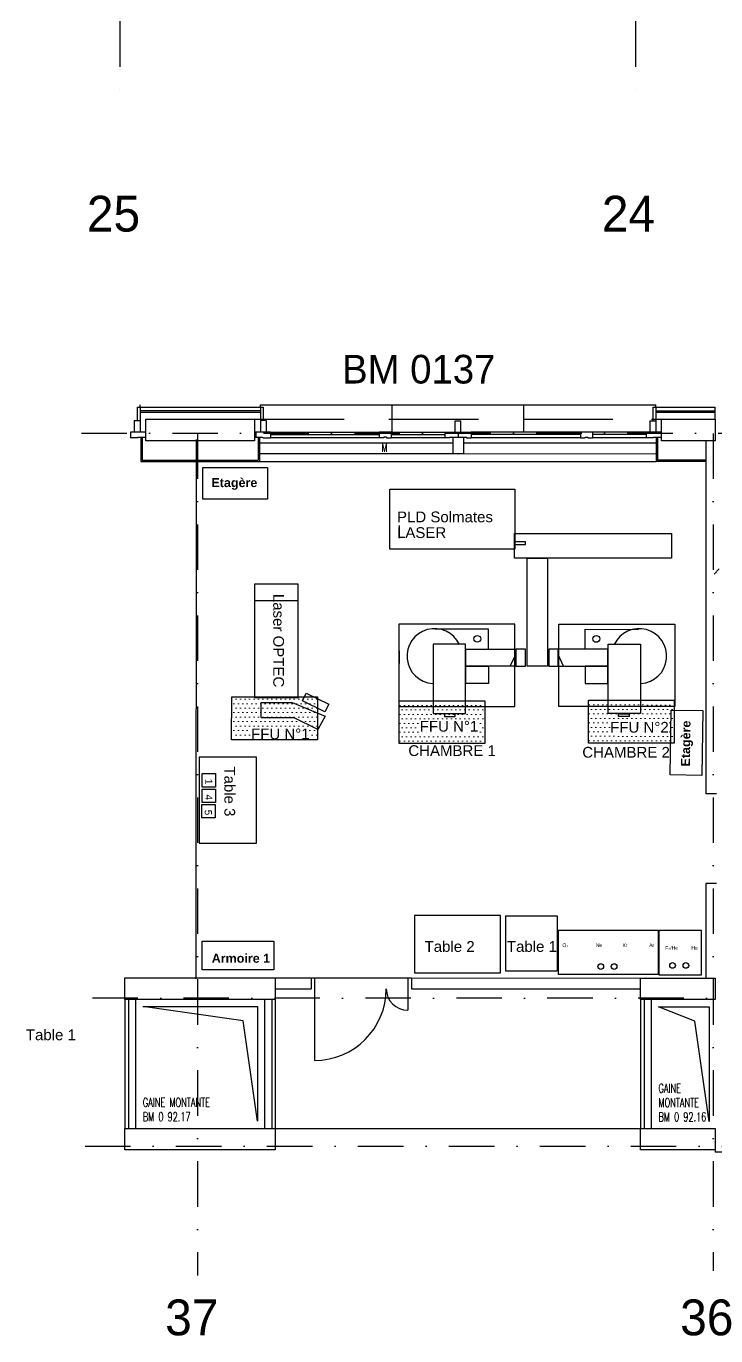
# Model space of a CAD drawing. Header units: millimetres. Extents: x -15291 to 293567, y -98510 to 49398.
# Drawn here: x 31408 to 41036, y -2730 to 15552 of the extents above; entities that cross this region are included whole.
import ezdxf

# ---------------------------------------------------------------- set-up
doc = ezdxf.new("R2010")
doc.units = ezdxf.units.MM
doc.header["$LTSCALE"] = 50
doc.header["$MEASUREMENT"] = 0
for name, pattern in [('AUSGEZOGEN', [0]), ('CENTER', [2, 1.25, -0.25, 0.25, -0.25]), ('CONTINU', [0]), ('HIDDEN', [0.375, 0.25, -0.125]), ('STRICHPUNKT', [25.4, 12.7, -6.35, 0, -6.35]), ('ULINETYPE11', [6, 4, -0.9, 0.2, -0.9])]:
    doc.linetypes.add(name, pattern=pattern)
doc.layers.get('0').update_dxf_attribs({"linetype": 'AUSGEZOGEN'})
for name, color, linetype in [('A1------D-(cotations)', 5, 'CONTINUOUS'), ('A1-----1T-(no et nom des locaux)', 7, 'CONTINUOUS'), ('A1-----3T-(textes compl. ref. coupes div.)', 8, 'CONTINUOUS'), ('A1E44---E-(revetement facades)', 7, 'CONTINUOUS'), ('A1E5----E-(fenetres et portes ext)', 7, 'CONTINUOUS'), ('A1E5----EV(fenetres et portes ext vue)', 8, 'CONTINUOUS'), ('A1E61---E-(murs porteurs int+ext)', 6, 'CONTINUOUS'), ('A1E61---EV(murs porteurs int+ext  vue)', 8, 'CONTINUOUS'), ('A1E62---E-(murs non porteurs)', 3, 'CONTINUOUS'), ('A1E62---EV(murs non porteurs vue)', 8, 'CONTINUOUS'), ('A1E63---E-(isolation)', 4, 'CONTINUOUS'), ('A1E64---E-(gaines)', 4, 'CONTINUOUS'), ('A1I06---E-(luminaires)', 8, 'CONTINUOUS'), ('A1K5----E-(regards)', 100, 'CONTINU'), ('A1M11---E-(cloisons legeres)', 4, 'CONTINUOUS'), ('A1M16---E-(portes interieures)', 7, 'CONTINUOUS'), ('AXEN', 3, 'STRICHPUNKT'), ('AXNR', 3, 'CONTINUOUS'), ('EL01', 7, 'AUSGEZOGEN'), ('EQUIP1', 7, 'AUSGEZOGEN')]:
    doc.layers.add(name, color=color, linetype=linetype)
doc.layers.add('AM_8', color=1, linetype='CONTINUOUS', lineweight=15)
doc.styles.add('Arial', font='arial.ttf')
doc.styles.add('RomanS', font='romans.shx')

msp = doc.modelspace()

# ---------------------------------------------------------------- hatches: boundary and pattern name
at = {"layer": 'AM_8'}
h = msp.add_hatch(dxfattribs=at)
h.set_pattern_fill('DOTS', color=4, scale=1000, angle=-180.0117, style=0)
h.set_pattern_definition([(179.988289374, (532936769.92, 152511240.69), (-31.2627736586, -62.493611539), [0, -62.5])])
h.paths.add_polyline_path([(35473, 6188), (34277, 6189), (34276, 5591), (35473, 5590)])
h = msp.add_hatch(dxfattribs=at)
h.set_pattern_fill('DOTS', color=4, scale=1000, angle=-0.0117, style=0)
h.set_pattern_definition([(359.988289374, (-532864681.84, -152499514.08), (31.2627736586, 62.493611539), [0, -62.5])])
h.paths.add_polyline_path([(36615, 5538), (37812, 5538), (37812, 6136), (36615, 6136)])
h = msp.add_hatch(dxfattribs=at)
h.set_pattern_fill('DOTS', color=4, scale=1000, angle=-0.0117, style=0)
h.set_pattern_definition([(359.988289374, (-532862037.655, -152499507.944), (31.2627736586, 62.493611539), [0, -62.5])])
h.paths.add_polyline_path([(39259, 5544), (40456, 5544), (40456, 6142), (39259, 6142)])

# ---------------------------------------------------------------- linework, layer by layer
for p, q in [((33780, 9781), (33778, 2254)), ((34593, 7534), (35200, 7534)), ((37863, 7133), (37116, 7133)), ((37863, 6857), (37863, 7133)), ((39210, 6857), (39211, 7133)), ((39211, 7133), (39957, 7132)), ((38243, 6786), (38167, 6624)), ((38830, 6786), (38906, 6624)), ((34690, 6112), (35120, 6113)), ((34690, 5903), (34690, 6112)), ((35120, 6113), (35581, 5922)), ((34690, 5903), (35140, 5902)), ((35481, 5732), (35140, 5902)), ((35581, 5922), (35481, 5732))]:
    msp.add_line(p, q)
for points in [[(38229, 8250), (36483, 8251), (36483, 9088), (38229, 9088)], [(40417, 8468), (40417, 8127), (38223, 8127), (38223, 8468)], [(38230, 8317), (38378, 8317), (38378, 8355), (38230, 8355)], [(38688, 8127), (38687, 6619), (38403, 6619), (38404, 8127)], [(34600, 7767), (35202, 7767), (35201, 6173), (34600, 6174)], [(38229, 7206), (36610, 7206), (36610, 6054), (38229, 6054)], [(38844, 7206), (40463, 7205), (40463, 6053), (38844, 6054)], [(37542, 6924), (37088, 6924), (37088, 5956), (37542, 5956)], [(37544, 6857), (38243, 6857), (38243, 6619), (37544, 6619)], [(38243, 6857), (38243, 6619), (38378, 6619), (38378, 6857)], [(38703, 6857), (38703, 6619), (38837, 6619), (38837, 6857)], [(39529, 6857), (38830, 6857), (38830, 6619), (39529, 6619)], [(39531, 6924), (39985, 6924), (39985, 5955), (39531, 5955)], [(37544, 6619), (37863, 6619), (37863, 6377), (37544, 6377)], [(39529, 6619), (39210, 6619), (39210, 6377), (39529, 6377)], [(35317, 6243), (35632, 6088), (35579, 5980), (35264, 6135)], [(37396, 5954), (37249, 5954), (37249, 5916), (37396, 5916)], [(39676, 5953), (39824, 5953), (39824, 5915), (39676, 5915)], [(34053, 5119), (34053, 4931), (33865, 4931), (33865, 5119)], [(34053, 5119), (34053, 4931), (33865, 4931), (33865, 5119)], [(34053, 4900), (34053, 4713), (33865, 4713), (33865, 4900)], [(34053, 4900), (34053, 4713), (33865, 4713), (33865, 4900)], [(34047, 4688), (34047, 4500), (33859, 4500), (33859, 4688)], [(34047, 4688), (34047, 4500), (33859, 4500), (33859, 4688)]]:
    msp.add_lwpolyline(points, close=True)
at = {"color": 4}
for points in [[(35473, 5590), (34276, 5591), (34277, 6189), (35473, 6188)], [(36615, 6136), (37812, 6136), (37812, 5538), (36615, 5538)], [(39259, 6142), (40456, 6142), (40456, 5544), (39259, 5544)]]:
    msp.add_lwpolyline(points, close=True, dxfattribs=at)
at = {"color": 25}
for points in [[(38838, 2316), (38838, 2932), (40232, 2932), (40232, 2315)], [(40835, 2311), (40835, 2928), (40239, 2928), (40239, 2311)]]:
    msp.add_lwpolyline(points, close=True, dxfattribs=at)
for centre in [(37706, 7000), (39367, 6999)]:
    msp.add_circle(centre, 47.5)
for centre in [(39430, 2425), (39616, 2425), (40432, 2440), (40618, 2440)]:
    msp.add_circle(centre, 39.6, dxfattribs=at)
for centre, start, end in [((37108, 6758), 24.7732, 266.3362), ((39966, 6758), 273.6403, 155.2034)]:
    msp.add_arc(centre, 384, start, end)
at = {"layer": 'A1------D-(cotations)'}
msp.add_line((41011, 7904), (41082, 7975), dxfattribs=at)
at = {"layer": 'A1E44---E-(revetement facades)', "ltscale": 100}
for p, q in [((32997, 10236), (32997, 10256)), ((34677, 10236), (34677, 10256)), ((40197, 10234), (40197, 10254)), ((32957, 10236), (34717, 10236)), ((32957, 10236), (32957, 10046)), ((32997, 10236), (32997, 10046)), ((32997, 10186), (34677, 10186)), ((34677, 10236), (34677, 10046)), ((34717, 10236), (34717, 10046)), ((40157, 10234), (41027, 10234)), ((40157, 10234), (40157, 10044)), ((40197, 10234), (40197, 10044)), ((40197, 10184), (41027, 10184)), ((41027, 10064), (41027, 10234))]:
    msp.add_line(p, q, dxfattribs=at)
at = {"layer": 'A1E5----E-(fenetres et portes ext)', "ltscale": 100}
for p, q in [((32862, 9886), (32862, 9806)), ((33077, 9886), (32862, 9886)), ((32917, 10046), (32917, 9886)), ((32917, 10046), (32997, 10046)), ((32997, 10046), (32997, 9886)), ((34818, 9886), (34597, 9886)), ((34612, 9886), (34612, 9816)), ((34677, 10046), (34677, 9886)), ((34757, 10046), (34677, 10046)), ((34757, 10046), (34757, 9886)), ((34818, 9886), (36337, 9885)), ((34818, 9886), (34818, 9806)), ((36337, 9885), (36337, 9805)), ((36502, 9885), (36337, 9885)), ((36502, 9885), (37252, 9885)), ((36502, 9885), (36502, 9805)), ((37252, 9885), (37622, 9885)), ((37252, 9885), (37252, 9805)), ((37397, 10045), (37477, 10045)), ((37397, 9885), (37397, 10045)), ((37437, 9885), (37437, 9815)), ((37477, 9885), (37477, 10045)), ((39147, 9885), (37622, 9885)), ((37622, 9885), (37622, 9805)), ((39147, 9885), (39147, 9805)), ((39312, 9885), (39147, 9885)), ((40062, 9884), (39312, 9885)), ((39312, 9885), (39312, 9805)), ((40062, 9884), (40062, 9804)), ((40277, 9884), (40062, 9884)), ((40117, 10044), (40117, 9884)), ((40117, 10044), (40197, 10044)), ((40197, 10044), (40197, 9884)), ((32862, 9851), (32862, 9852)), ((32967, 9806), (32862, 9806)), ((32967, 9816), (33077, 9816)), ((32967, 9816), (32967, 9806)), ((34597, 9816), (34713, 9816)), ((34713, 9806), (34713, 9816)), ((34713, 9806), (34818, 9806)), ((34713, 9806), (34818, 9806)), ((34818, 9852), (36337, 9851)), ((36337, 9805), (34818, 9806)), ((36402, 9805), (36337, 9805)), ((36402, 9815), (36402, 9805)), ((36437, 9815), (36402, 9815)), ((36437, 9815), (36437, 9805)), ((36437, 9805), (36502, 9805)), ((36502, 9851), (37252, 9851)), ((37252, 9805), (36502, 9805)), ((37317, 9805), (37252, 9805)), ((37317, 9815), (37557, 9815)), ((37317, 9815), (37317, 9805)), ((37362, 9815), (37362, 9585)), ((37512, 9815), (37512, 9585)), ((37557, 9815), (37557, 9805)), ((37557, 9805), (37622, 9805)), ((39147, 9851), (37622, 9851)), ((39147, 9805), (37622, 9805)), ((39147, 9805), (39212, 9805)), ((39212, 9815), (39247, 9815)), ((39212, 9815), (39212, 9805)), ((39212, 9805), (39212, 9805)), ((39247, 9815), (39247, 9805)), ((39247, 9805), (39312, 9805)), ((40062, 9850), (39312, 9851)), ((40062, 9804), (39312, 9805)), ((40062, 9850), (40062, 9850)), ((40167, 9804), (40062, 9804)), ((40167, 9814), (40277, 9814)), ((40167, 9814), (40167, 9804)), ((37362, 9585), (37512, 9585))]:
    msp.add_line(p, q, dxfattribs=at)
at = {"layer": 'A1E5----E-(fenetres et portes ext)', "linetype": 'CENTER', "ltscale": 100}
msp.add_line((34818, 9852), (34818, 9852), dxfattribs=at)
msp.add_line((34818, 9852), (34818, 9852), dxfattribs=at)
at = {"layer": 'A1E5----EV(fenetres et portes ext vue)', "ltscale": 100}
for p, q in [((32997, 10236), (32997, 10266)), ((34677, 10266), (40197, 10264)), ((34677, 10236), (34677, 10266)), ((36517, 9885), (36517, 10255)), ((38357, 9885), (38357, 10255)), ((40197, 10234), (40197, 10264))]:
    msp.add_line(p, q, dxfattribs=at)
at = {"layer": 'A1E61---E-(murs porteurs int+ext)', "color": 0, "ltscale": 100}
for points in [[(34597, 9766), (33077, 9766), (33077, 10066), (34597, 10066)], [(41027, 9764), (40277, 9764), (40277, 10064), (41027, 10064)], [(34885, 1966), (32785, 1966), (32785, 2266), (34885, 2266)], [(41025, 2264), (41025, 1964), (39985, 1964), (39985, 2264)], [(34885, 166), (34885, -134), (32785, -134), (32785, 166)], [(41025, 164), (41025, -136), (39985, -136), (39985, 164)]]:
    msp.add_lwpolyline(points, close=True, dxfattribs=at)
at = {"layer": 'A1E61---EV(murs porteurs int+ext  vue)', "linetype": 'HIDDEN', "ltscale": 100}
msp.add_line((34597, 10066), (40277, 10064), dxfattribs=at)
at = {"layer": 'A1E61---EV(murs porteurs int+ext  vue)', "ltscale": 100}
for p, q in [((32935, 1966), (32935, 166)), ((34735, 1966), (34735, 166)), ((40135, 1964), (40135, 164))]:
    msp.add_line(p, q, dxfattribs=at)
at = {"layer": 'A1E61---EV(murs porteurs int+ext  vue)', "linetype": 'ULINETYPE11', "ltscale": 100}
msp.add_line((34869, 164), (39969, 163), dxfattribs=at)
at = {"layer": 'A1E62---E-(murs non porteurs)', "color": 0, "ltscale": 100}
for p, q in [((40897, 9764), (40896, 4834)), ((41046, 4834), (40896, 4834)), ((40896, 3584), (40895, 2264)), ((41046, 3584), (40896, 3584))]:
    msp.add_line(p, q, dxfattribs=at)
at = {"layer": 'A1E62---E-(murs non porteurs)', "ltscale": 100}
for p, q in [((34885, 2266), (35385, 2265)), ((35385, 2265), (35385, 2115)), ((36785, 2265), (39985, 2264)), ((36785, 2265), (36785, 2115)), ((34885, 2116), (35385, 2115)), ((36785, 2115), (39985, 2114))]:
    msp.add_line(p, q, dxfattribs=at)
at = {"layer": 'A1E62---EV(murs non porteurs vue)', "ltscale": 100}
for p, q in [((34666, 9736), (37362, 9735)), ((37512, 9735), (40202, 9734)), ((34666, 9586), (37362, 9585)), ((37512, 9585), (40202, 9584)), ((34666, 9476), (40202, 9474))]:
    msp.add_line(p, q, dxfattribs=at)
at = {"layer": 'A1E62---EV(murs non porteurs vue)', "linetype": 'ULINETYPE11', "ltscale": 100}
msp.add_line((35385, 2265), (36785, 2265), dxfattribs=at)
at = {"layer": 'A1E63---E-(isolation)', "ltscale": 100}
for p, q in [((32997, 10166), (34677, 10166)), ((40197, 10164), (41027, 10164))]:
    msp.add_line(p, q, dxfattribs=at)
at = {"layer": 'A1E64---E-(gaines)', "ltscale": 100}
for points in [[(34635, 1866), (34635, 266), (34435, 1666), (33035, 1866), (34635, 1866)], [(40945, 1864), (40945, 264), (40745, 1664), (40235, 1864), (40945, 1864)]]:
    msp.add_lwpolyline(points, dxfattribs=at)
at = {"layer": 'A1I06---E-(luminaires)', "ltscale": 100}
for p, q in [((36616, 8583), (36616, 8403)), ((36615, 6833), (36615, 6653))]:
    msp.add_line(p, q, dxfattribs=at)
at = {"layer": 'A1K5----E-(regards)', "ltscale": 100}
msp.add_line((40139, 10064), (40665, 10064), dxfattribs=at)
at = {"layer": 'A1M11---E-(cloisons legeres)', "ltscale": 100}
for p, q in [((33008, 9816), (33008, 9476)), ((33028, 9816), (33028, 9496)), ((34646, 9816), (34646, 9496)), ((34666, 9816), (34666, 9476)), ((40202, 9814), (40202, 9474)), ((40222, 9814), (40222, 9494)), ((33008, 9476), (34666, 9476)), ((33028, 9496), (34646, 9496)), ((40897, 9474), (40202, 9474)), ((40897, 9494), (40222, 9494)), ((32785, 1966), (32785, 166)), ((32835, 1966), (32835, 166)), ((34835, 1966), (34835, 166)), ((34885, 1966), (34885, 166)), ((39985, 1964), (39985, 164)), ((40035, 1964), (40035, 164))]:
    msp.add_line(p, q, dxfattribs=at)
at = {"layer": 'A1M16---E-(portes interieures)', "ltscale": 100}
for p, q in [((35435, 2265), (35435, 2115)), ((36735, 2265), (36735, 2115)), ((35435, 2115), (35435, 1115)), ((36735, 2115), (36735, 1815))]:
    msp.add_line(p, q, dxfattribs=at)
at = {"layer": 'A1M16---E-(portes interieures)'}
for p in [(41025, -136), (41395, -166)]:
    msp.add_line(p, (41025, -166), dxfattribs=at)
at = {"layer": 'A1M16---E-(portes interieures)', "ltscale": 100}
for centre, radius, start, end in [((35435, 2115), 1000, 269.9883, 359.9883), ((36735, 2115), 300, 179.9883, 269.9883)]:
    msp.add_arc(centre, radius, start, end, dxfattribs=at)
at = {"layer": 'AXEN', "linetype": 'STRICHPUNKT'}
for p, q in [((32715, 37212), (32715, 14382)), ((39915, 37212), (39915, 14382)), ((33798, 9867), (33798, -1889)), ((40998, 9867), (40998, -1823)), ((57100, 1982), (32179, 1982))]:
    msp.add_line(p, q, dxfattribs=at)
at = {"layer": 'AXEN', "linetype": 'STRICHPUNKT', "lineweight": 30}
for p, q in [((32179, 9869), (57149, 9869)), ((32229, -82), (57100, -82))]:
    msp.add_line(p, q, dxfattribs=at)
at = {"layer": 'EL01', "color": 0, "linetype": 'Continuous', "lineweight": 30}
for p, q in [((38099, 3135), (38099, 2367)), ((38099, 3135), (38819, 3135)), ((38819, 3135), (38819, 2367)), ((38099, 2367), (38819, 2367))]:
    msp.add_line(p, q, dxfattribs=at)
for points in [[(33874, 9391), (34777, 9391), (34777, 8949), (33874, 8949)], [(40399, 5101), (40412, 6003), (40854, 5997), (40841, 5094)]]:
    msp.add_lwpolyline(points, close=True, dxfattribs=at)
at = {"layer": 'EQUIP1'}
for points in [[(34622, 4147), (34622, 5347), (33822, 5347), (33822, 4147)], [(36828, 2337), (38028, 2337), (38028, 3137), (36828, 3137)], [(34864, 2779), (34864, 2377), (33863, 2377), (33864, 2779)]]:
    msp.add_lwpolyline(points, close=True, dxfattribs=at)

# ---------------------------------------------------------------- texts
msp.add_text('BM 0137', height=400).set_placement((35818, 10564))
at = {"style": 'Arial'}
for s, rotation, p in [('FFU N°1', 359.9883, (36902, 5704)), ('FFU N°1', 359.9883, (34547, 5597)), ('FFU N°2', 359.9883, (39561, 5690)), ('Table 3', 269.9883, (34175, 5219)), ('Table 2', 359.9883, (36970, 2630)), ('Table 1', 359.9883, (38119, 2630)), ('Table 1', 359.9883, (31403, 1397))]:
    msp.add_text(s, height=150, rotation=rotation, dxfattribs=at).set_placement(p)
at = {"attachment_point": 1}
for s, width, insert, char_height, rotation in [('{\\f@Arial Unicode MS|b0|i0|c0|p34;1}', 44.89, (34007, 5045), 100, 269.9883), ('{\\f@Arial Unicode MS|b0|i0|c0|p34;1}', 44.89, (34007, 5045), 100, 269.9883), ('{\\f@Arial Unicode MS|b0|i0|c0|p34;4}', 44.89, (34007, 4827), 100, 269.9883), ('{\\f@Arial Unicode MS|b0|i0|c0|p34;4}', 44.89, (34007, 4827), 100, 269.9883), ('{\\f@Arial Unicode MS|b0|i0|c0|p34;5}', 44.89, (34001, 4614), 100, 269.9883), ('{\\f@Arial Unicode MS|b0|i0|c0|p34;5}', 44.89, (34001, 4614), 100, 269.9883), ('{\\f@Arial Unicode MS|b0|i0|c0|p34;O₂}', 43.97, (38894, 2747), 50, 359.9883), ('{\\f@Arial Unicode MS|b0|i0|c0|p34;Ne}', 43.97, (39363, 2747), 50, 359.9883), ('{\\f@Arial Unicode MS|b0|i0|c0|p34;Kr}', 43.97, (39734, 2747), 50, 359.9883), ('{\\f@Arial Unicode MS|b0|i0|c0|p34;Ar}', 43.97, (40105, 2747), 50, 359.9883), ('{\\f@Arial Unicode MS|b0|i0|c0|p34;F₂/He}', 43.97, (40330, 2710), 50, 359.9883), ('{\\f@Arial Unicode MS|b0|i0|c0|p34;He}', 43.97, (40695, 2710), 50, 359.9883)]:
    msp.add_mtext_dynamic_manual_height_columns(s, width=width, gutter_width=100, heights=[0], dxfattribs=dict(at, insert=insert, char_height=char_height, rotation=rotation))
at = {"layer": 'A1-----1T-(no et nom des locaux)', "ltscale": 100, "style": 'RomanS', "width": 0.666667}
for s, p in [('GAINE', (40235, 664)), ('GAINE MONTANTE', (33035, 466)), ('MONTANTE', (40235, 464)), ('BM 0 92.17', (33035, 266)), ('BM 0 92.16', (40235, 264))]:
    msp.add_text(s, height=125, rotation=359.9883, dxfattribs=at).set_placement(p)
at = {"layer": 'A1-----3T-(textes compl. ref. coupes div.)', "ltscale": 100, "style": 'RomanS', "width": 0.666667}
msp.add_text('M', height=125, rotation=359.9883, dxfattribs=at).set_placement((36368, 9609))
at = {"layer": 'AXNR'}
for s, p in [('25', (32255, 12685)), ('24', (39445, 12685)), ('37', (33348, -2723)), ('36', (40538, -2723))]:
    msp.add_text(s, height=500, dxfattribs=at).set_placement(p)
at = {"layer": 'EQUIP1', "style": 'Arial'}
for s, rotation, p in [('PLD Solmates', 359.9883, (36585, 8627)), ('LASER', 359.9883, (36585, 8408)), ('Laser OPTEC', 269.9883, (34857, 7627)), ('CHAMBRE 1', 359.9883, (36743, 5364)), ('CHAMBRE 2', 359.9883, (39172, 5341))]:
    msp.add_text(s, height=150, rotation=rotation, dxfattribs=at).set_placement(p)
at = {"layer": 'EQUIP1', "char_height": 125, "attachment_point": 1, "style": 'Arial'}
for s, insert, rotation in [('{\\f@Arial Unicode MS|b1|i0|c0|p34;Etagère}', (33994, 9243), 359.9883), ('{\\f@Arial Unicode MS|b1|i0|c0|p34;Etagère}', (40549, 5219), 89.1675), ('{\\f@Arial Unicode MS|b1|i0|c0|p34;Armoire 1}', (33998, 2603), 359.9883)]:
    msp.add_mtext(s, dxfattribs=dict(at, insert=insert, rotation=rotation))

doc.saveas('drawing.dxf')
